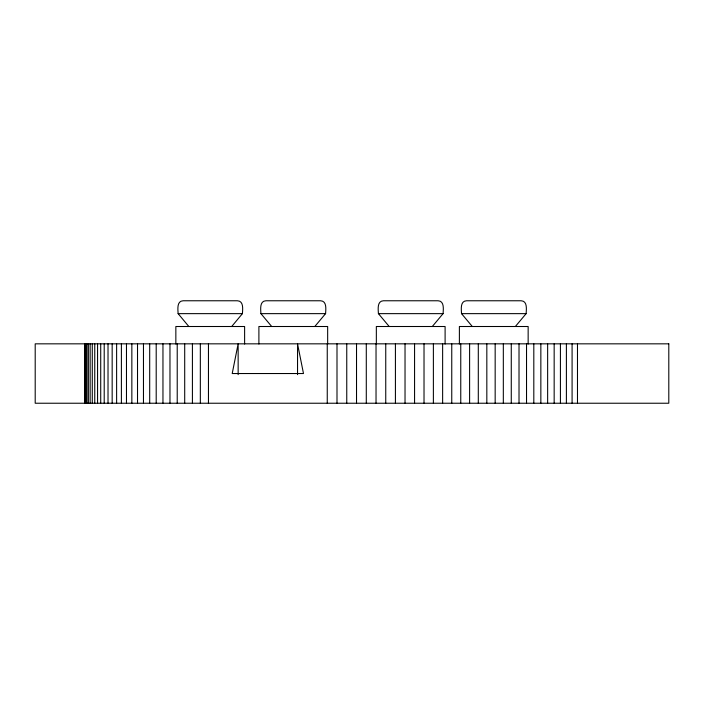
<?xml version="1.0" encoding="UTF-8"?>
<svg xmlns="http://www.w3.org/2000/svg" width="704" height="704" viewBox="0 0 704 704"><rect width="100%" height="100%" fill="white"/><g stroke="black" fill="none" stroke-linecap="round" stroke-linejoin="round"><path stroke-width="1.06" d="M231.704 326.506L242.422 313.641C242.66 309.39 243.892 301.022 237.442 300.766L183.084 300.766C176.642 301.03 177.901 309.399 178.121 313.641L188.839 326.506M314.802 326.506L325.582 313.641C325.802 309.399 327.052 301.03 320.61 300.766L265.91 300.766C259.459 301.022 260.691 309.399 260.92 313.641L271.7 326.506M432.3 326.506L443.08 313.641C443.309 309.399 444.541 301.022 438.09 300.766L383.39 300.766C376.948 301.03 378.198 309.399 378.418 313.641L389.198 326.506M515.363 326.506L526.134 313.641C526.363 309.39 527.595 301.022 521.145 300.766L466.497 300.766C460.055 301.039 461.322 309.408 461.534 313.641L472.296 326.506M178.121 313.641L242.422 313.641M260.92 313.641L325.582 313.641M378.418 313.641L443.08 313.641M461.534 313.641L526.134 313.641M577.482 343.834L577.482 403.234M572.088 343.834L572.088 403.234M566.394 343.834L566.394 403.234M560.419 343.834L560.419 403.234M554.162 343.834L554.162 403.234M547.642 343.834L547.642 403.234M540.848 343.834L540.848 403.234M533.808 343.834L533.808 403.234M528.15 344.027L528.15 326.506L459.386 326.506L459.386 344.027M526.53 343.834L526.53 403.234M519.015 343.834L519.015 403.234M511.271 343.834L511.271 403.234M503.325 343.834L503.325 403.234M495.167 343.834L495.167 403.234M486.825 343.834L486.825 403.234M478.298 343.834L478.298 403.234M469.603 343.834L469.603 403.234M460.759 343.834L460.759 403.234M451.757 343.834L451.757 403.234M445.104 344.027L445.104 326.506L376.341 326.506L376.341 344.027M442.631 343.834L442.631 403.234M433.382 343.834L433.382 403.234M424.019 343.834L424.019 403.234M414.568 343.834L414.568 403.234M405.029 343.834L405.029 403.234M395.419 343.834L395.419 403.234M385.748 343.834L385.748 403.234M376.033 343.834L376.033 403.234M366.291 343.834L366.291 403.234M356.523 343.834L356.523 403.234M346.755 343.834L346.755 403.234M336.996 343.834L336.996 403.234M327.659 344.027L327.659 326.506L258.896 326.506L258.896 344.027M327.254 343.834L327.254 403.234M297.546 374.634L297.546 343.834L303.486 373.534L232.214 373.534L238.146 343.834L238.146 374.634M244.614 344.027L244.614 326.506L175.85 326.506L175.85 344.027M208.454 343.834L208.454 403.234M200.332 343.834L200.332 403.234M192.412 343.834L192.412 403.234M184.703 343.834L184.703 403.234M177.223 343.834L177.223 403.234M169.972 343.834L169.972 403.234M162.958 343.834L162.958 403.234M156.2 343.834L156.2 403.234M149.697 343.834L149.697 403.234M143.466 343.834L143.466 403.234M137.518 343.834L137.518 403.234M131.85 343.834L131.85 403.234M126.474 343.834L126.474 403.234M121.396 343.834L121.396 403.234M116.618 343.834L116.618 403.234M112.165 343.834L112.165 403.234M108.02 343.834L108.02 403.234M104.21 343.834L104.21 403.234M100.716 343.834L100.716 403.234M97.566 343.834L97.566 403.234M94.75 343.834L94.75 403.234M92.277 343.834L92.277 403.234M90.147 343.834L90.147 403.234M88.361 343.834L88.361 403.234M86.935 343.834L86.935 403.234M85.853 343.834L85.853 403.234M85.122 343.834L85.122 403.234M84.753 343.834L84.735 403.234M668.8 343.834L35.2 343.834L35.2 403.234L668.8 403.234L668.8 343.834"/></g></svg>
